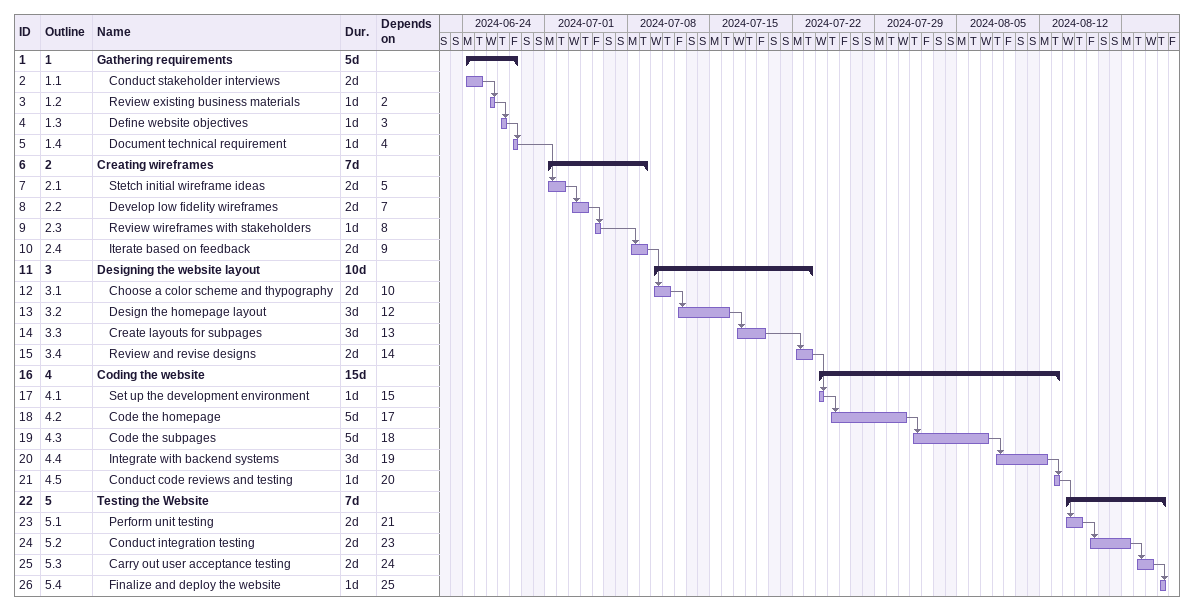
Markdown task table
| ID | WBS | Task | Duration | Start | Finish | Predecessors |
|---|---|---|---|---|---|---|
| 1 | 1 | **Gathering requirements** | 5d | 2024-06-24 | 2024-06-28 |  |
| 2 | 1.1 | Conduct stakeholder interviews | 2d | 2024-06-24 | 2024-06-25 |  |
| 3 | 1.2 | Review existing business materials | 1d | 2024-06-26 | 2024-06-26 | 2 |
| 4 | 1.3 | Define website objectives | 1d | 2024-06-27 | 2024-06-27 | 3 |
| 5 | 1.4 | Document technical requirement | 1d | 2024-06-28 | 2024-06-28 | 4 |
| 6 | 2 | **Creating wireframes** | 7d | 2024-07-01 | 2024-07-09 |  |
| 7 | 2.1 | Stetch initial wireframe ideas | 2d | 2024-07-01 | 2024-07-02 | 5 |
| 8 | 2.2 | Develop low fidelity wireframes | 2d | 2024-07-03 | 2024-07-04 | 7 |
| 9 | 2.3 | Review wireframes with stakeholders | 1d | 2024-07-05 | 2024-07-05 | 8 |
| 10 | 2.4 | Iterate based on feedback | 2d | 2024-07-08 | 2024-07-09 | 9 |
| 11 | 3 | **Designing the website layout** | 10d | 2024-07-10 | 2024-07-23 |  |
| 12 | 3.1 | Choose a color scheme and thypography | 2d | 2024-07-10 | 2024-07-11 | 10 |
| 13 | 3.2 | Design the homepage layout | 3d | 2024-07-12 | 2024-07-16 | 12 |
| 14 | 3.3 | Create layouts for subpages | 3d | 2024-07-17 | 2024-07-19 | 13 |
| 15 | 3.4 | Review and revise designs | 2d | 2024-07-22 | 2024-07-23 | 14 |
| 16 | 4 | **Coding the website** | 15d | 2024-07-24 | 2024-08-13 |  |
| 17 | 4.1 | Set up the development environment | 1d | 2024-07-24 | 2024-07-24 | 15 |
| 18 | 4.2 | Code the homepage | 5d | 2024-07-25 | 2024-07-31 | 17 |
| 19 | 4.3 | Code the subpages | 5d | 2024-08-01 | 2024-08-07 | 18 |
| 20 | 4.4 | Integrate with backend systems | 3d | 2024-08-08 | 2024-08-12 | 19 |
| 21 | 4.5 | Conduct code reviews and testing | 1d | 2024-08-13 | 2024-08-13 | 20 |
| 22 | 5 | **Testing the Website** | 7d | 2024-08-14 | 2024-08-22 |  |
| 23 | 5.1 | Perform unit testing | 2d | 2024-08-14 | 2024-08-15 | 21 |
| 24 | 5.2 | Conduct integration testing | 2d | 2024-08-16 | 2024-08-19 | 23 |
| 25 | 5.3 | Carry out user acceptance testing | 2d | 2024-08-20 | 2024-08-21 | 24 |
| 26 | 5.4 | Finalize and deploy the website | 1d | 2024-08-22 | 2024-08-22 | 25 |
